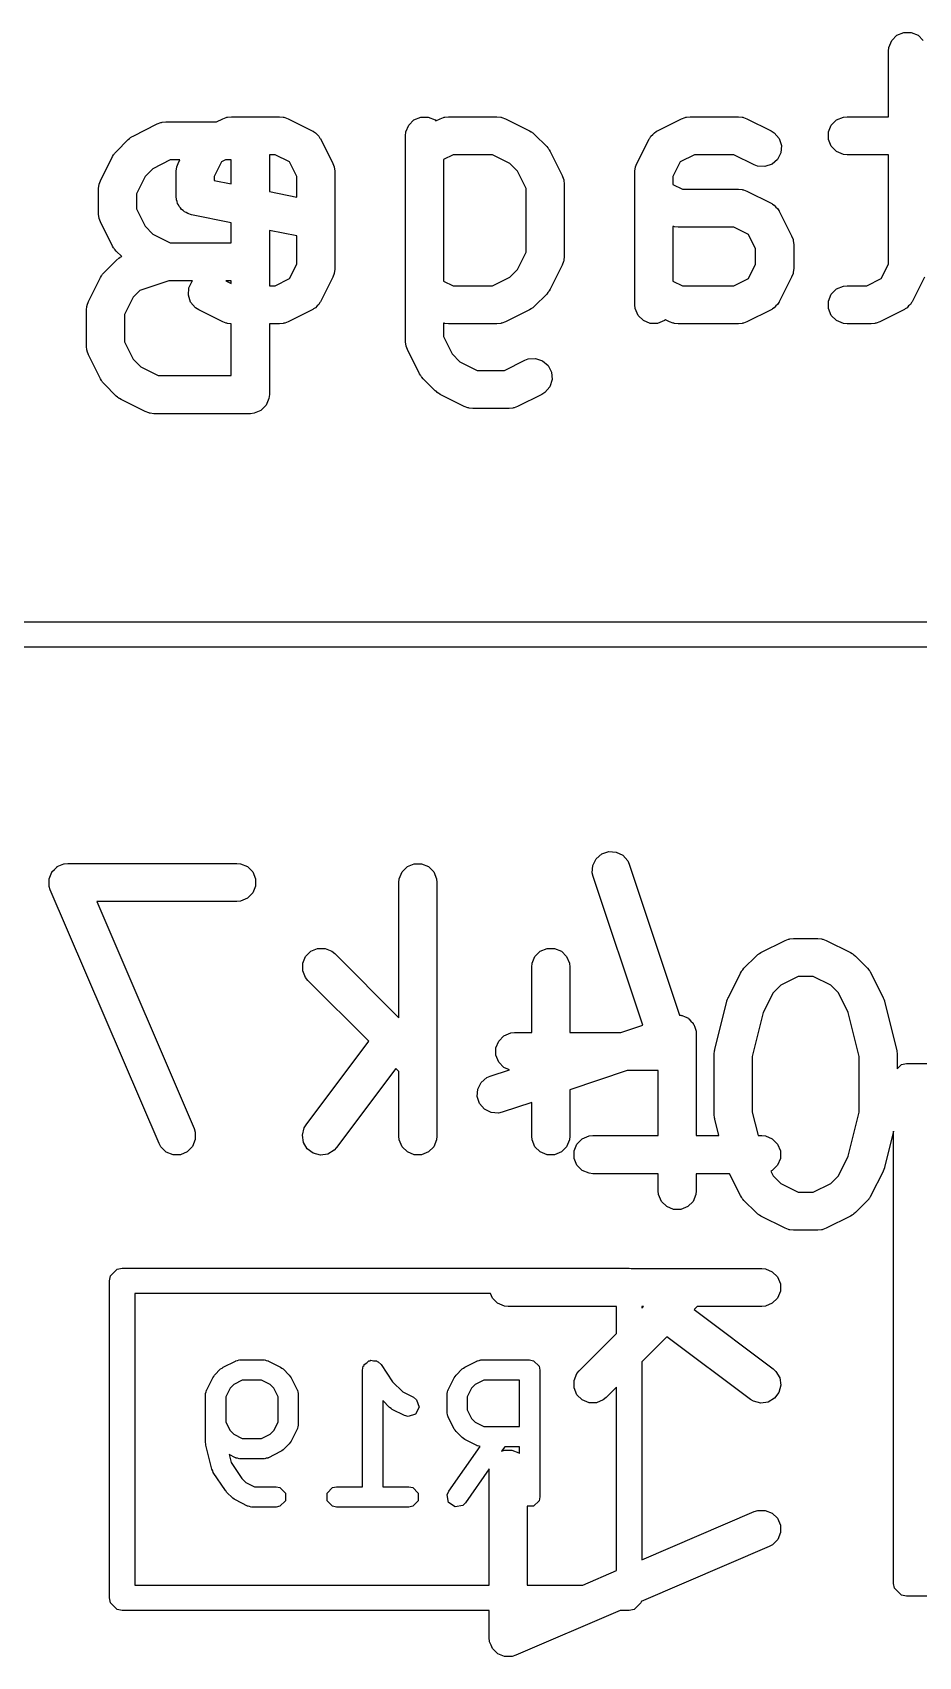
# Model space of a CAD drawing. Extents: x 3.93 to 7.47, y -4.9 to -2.95.
# Drawn here: x 4.7814 to 4.919, y -3.4262 to -3.1742 of the extents above; entities that cross this region are included whole.
import ezdxf

# ---------------------------------------------------------------- set-up
doc = ezdxf.new("R2010")
doc.units = 0
doc.header["$MEASUREMENT"] = 0
doc.layers.add('BLACK', color=7, linetype='CONTINUOUS')

msp = doc.modelspace()

# ---------------------------------------------------------------- linework, layer by layer
at = {"layer": 'BLACK', "linetype": 'CONTINUOUS'}
for p, q in [((4.91435, -3.1765), (4.91479, -3.17544)), ((4.91479, -3.17544), (4.91561, -3.17462)), ((4.91561, -3.17462), (4.91667, -3.17418)), ((4.91667, -3.17418), (4.91782, -3.17418)), ((4.91782, -3.17418), (4.91889, -3.17462)), ((4.91889, -3.17462), (4.9197, -3.17544)), ((4.91429, -3.17708), (4.91435, -3.1765)), ((4.91429, -3.18725), (4.91429, -3.17708)), ((4.79701, -3.19025), (4.80076, -3.18837)), ((4.80076, -3.18837), (4.8013, -3.18817)), ((4.8013, -3.18817), (4.80141, -3.18816)), ((4.80141, -3.18816), (4.80151, -3.18812)), ((4.80151, -3.18812), (4.80208, -3.18806)), ((4.80208, -3.18806), (4.80993, -3.18806)), ((4.80993, -3.18806), (4.81094, -3.18756)), ((4.81094, -3.18756), (4.81148, -3.18735)), ((4.81148, -3.18735), (4.81158, -3.18734)), ((4.81158, -3.18734), (4.81168, -3.1873)), ((4.81168, -3.1873), (4.81226, -3.18725)), ((4.81226, -3.18725), (4.81976, -3.18725)), ((4.81976, -3.18725), (4.82033, -3.1873)), ((4.82033, -3.1873), (4.82043, -3.18734)), ((4.82043, -3.18734), (4.82054, -3.18735)), ((4.82054, -3.18735), (4.82108, -3.18756)), ((4.82108, -3.18756), (4.82483, -3.18943)), ((4.8398, -3.18856), (4.84061, -3.18774)), ((4.84061, -3.18774), (4.84168, -3.1873)), ((4.84168, -3.1873), (4.84283, -3.1873)), ((4.84283, -3.1873), (4.8439, -3.18774)), ((4.8439, -3.18774), (4.84403, -3.18788)), ((4.84403, -3.18788), (4.84468, -3.18756)), ((4.84468, -3.18756), (4.84522, -3.18735)), ((4.84522, -3.18735), (4.84533, -3.18734)), ((4.84533, -3.18734), (4.84543, -3.1873)), ((4.84543, -3.1873), (4.846, -3.18725)), ((4.846, -3.18725), (4.8535, -3.18725)), ((4.8535, -3.18725), (4.85408, -3.1873)), ((4.85408, -3.1873), (4.85418, -3.18734)), ((4.85418, -3.18734), (4.85428, -3.18735)), ((4.85428, -3.18735), (4.85482, -3.18756)), ((4.85482, -3.18756), (4.85857, -3.18943)), ((4.87843, -3.18943), (4.88218, -3.18756)), ((4.88218, -3.18756), (4.88272, -3.18735)), ((4.88272, -3.18735), (4.88283, -3.18734)), ((4.88283, -3.18734), (4.88292, -3.1873)), ((4.88292, -3.1873), (4.8835, -3.18725)), ((4.8835, -3.18725), (4.891, -3.18725)), ((4.891, -3.18725), (4.89158, -3.1873)), ((4.89158, -3.1873), (4.89167, -3.18734)), ((4.89167, -3.18734), (4.89178, -3.18735)), ((4.89178, -3.18735), (4.89232, -3.18756)), ((4.89232, -3.18756), (4.89607, -3.18943)), ((4.90542, -3.18856), (4.90623, -3.18774)), ((4.90623, -3.18774), (4.9073, -3.1873)), ((4.9073, -3.1873), (4.90787, -3.18725)), ((4.90787, -3.18725), (4.91429, -3.18725)), ((4.79437, -3.19268), (4.79625, -3.1908)), ((4.79625, -3.1908), (4.79647, -3.19061)), ((4.79647, -3.19061), (4.79652, -3.19056)), ((4.79652, -3.19056), (4.79661, -3.1905)), ((4.79661, -3.1905), (4.79669, -3.19043)), ((4.79669, -3.19043), (4.79677, -3.1904)), ((4.79677, -3.1904), (4.79701, -3.19025)), ((4.82483, -3.18943), (4.82492, -3.18949)), ((4.82492, -3.18949), (4.82497, -3.18951)), ((4.82497, -3.18951), (4.82503, -3.18956)), ((4.82503, -3.18956), (4.82532, -3.18974)), ((4.82532, -3.18974), (4.82556, -3.19002)), ((4.82556, -3.19002), (4.82584, -3.19026)), ((4.82584, -3.19026), (4.82602, -3.19056)), ((4.82602, -3.19056), (4.82607, -3.19061)), ((4.82607, -3.19061), (4.82609, -3.19066)), ((4.82609, -3.19066), (4.82615, -3.19075)), ((4.82615, -3.19075), (4.82802, -3.1945)), ((4.8393, -3.1902), (4.83936, -3.18962)), ((4.8393, -3.22207), (4.8393, -3.1902)), ((4.83936, -3.18962), (4.8398, -3.18856)), ((4.85857, -3.18943), (4.85882, -3.18959)), ((4.85882, -3.18959), (4.85889, -3.18962)), ((4.85889, -3.18962), (4.85897, -3.18969)), ((4.85897, -3.18969), (4.85906, -3.18974)), ((4.85906, -3.18974), (4.85911, -3.1898)), ((4.85911, -3.1898), (4.85934, -3.18999)), ((4.85934, -3.18999), (4.86122, -3.19186)), ((4.87523, -3.1945), (4.87711, -3.19075)), ((4.87711, -3.19075), (4.87717, -3.19066)), ((4.87717, -3.19066), (4.87719, -3.19061)), ((4.87719, -3.19061), (4.87723, -3.19056)), ((4.87723, -3.19056), (4.87742, -3.19026)), ((4.87742, -3.19026), (4.8777, -3.19002)), ((4.8777, -3.19002), (4.87794, -3.18974)), ((4.87794, -3.18974), (4.87823, -3.18956)), ((4.87823, -3.18956), (4.87829, -3.18951)), ((4.87829, -3.18951), (4.87833, -3.18949)), ((4.87833, -3.18949), (4.87843, -3.18943)), ((4.89607, -3.18943), (4.89656, -3.18974)), ((4.89656, -3.18974), (4.89731, -3.19061)), ((4.89731, -3.19061), (4.89768, -3.19171)), ((4.90498, -3.18962), (4.90542, -3.18856)), ((4.90498, -3.19078), (4.90498, -3.18962)), ((4.90542, -3.19184), (4.90498, -3.19078)), ((4.79382, -3.19344), (4.79397, -3.19319)), ((4.79397, -3.19319), (4.794, -3.19312)), ((4.794, -3.19312), (4.79407, -3.19304)), ((4.79407, -3.19304), (4.79413, -3.19295)), ((4.79413, -3.19295), (4.79419, -3.1929)), ((4.79419, -3.1929), (4.79437, -3.19268)), ((4.81906, -3.19315), (4.81816, -3.19315)), ((4.81816, -3.19315), (4.81816, -3.19887)), ((4.82131, -3.19428), (4.81906, -3.19315)), ((4.8467, -3.19315), (4.84521, -3.1939)), ((4.85281, -3.19315), (4.8467, -3.19315)), ((4.8555, -3.1945), (4.85281, -3.19315)), ((4.86122, -3.19186), (4.8614, -3.19209)), ((4.8614, -3.19209), (4.86146, -3.19214)), ((4.86146, -3.19214), (4.86152, -3.19223)), ((4.86152, -3.19223), (4.86158, -3.19231)), ((4.86158, -3.19231), (4.86161, -3.19238)), ((4.86161, -3.19238), (4.86177, -3.19263)), ((4.86177, -3.19263), (4.86364, -3.19638)), ((4.8842, -3.19315), (4.88195, -3.19428)), ((4.8903, -3.19315), (4.8842, -3.19315)), ((4.89343, -3.19472), (4.8903, -3.19315)), ((4.8976, -3.19285), (4.89708, -3.19389)), ((4.89768, -3.19171), (4.8976, -3.19285)), ((4.90623, -3.19266), (4.90542, -3.19184)), ((4.9073, -3.1931), (4.90623, -3.19266)), ((4.90787, -3.19315), (4.9073, -3.1931)), ((4.91429, -3.19315), (4.90787, -3.19315)), ((4.91429, -3.21013), (4.91429, -3.19315)), ((4.79194, -3.19719), (4.79382, -3.19344)), ((4.80008, -3.19532), (4.79889, -3.19651)), ((4.80278, -3.19397), (4.80008, -3.19532)), ((4.80426, -3.19397), (4.80278, -3.19397)), ((4.80368, -3.19582), (4.80374, -3.19525)), ((4.80368, -3.19957), (4.80368, -3.19582)), ((4.80374, -3.19525), (4.80378, -3.19515)), ((4.80378, -3.19515), (4.80379, -3.19504)), ((4.80379, -3.19504), (4.80399, -3.1945)), ((4.80399, -3.1945), (4.80426, -3.19397)), ((4.81071, -3.19428), (4.80959, -3.19652)), ((4.81133, -3.19397), (4.81071, -3.19428)), ((4.81225, -3.19397), (4.81133, -3.19397)), ((4.81225, -3.19769), (4.81225, -3.19397)), ((4.82243, -3.19652), (4.82131, -3.19428)), ((4.82802, -3.1945), (4.82823, -3.19504)), ((4.82823, -3.19504), (4.82824, -3.19515)), ((4.82824, -3.19515), (4.82828, -3.19525)), ((4.82828, -3.19525), (4.82834, -3.19582)), ((4.82834, -3.19582), (4.82834, -3.21082)), ((4.84521, -3.1939), (4.84521, -3.21275)), ((4.8567, -3.1957), (4.8555, -3.1945)), ((4.85805, -3.1984), (4.8567, -3.1957)), ((4.87492, -3.19582), (4.87498, -3.19525)), ((4.87492, -3.21645), (4.87492, -3.19582)), ((4.87498, -3.19525), (4.87502, -3.19515)), ((4.87502, -3.19515), (4.87503, -3.19504)), ((4.87503, -3.19504), (4.87523, -3.1945)), ((4.88195, -3.19428), (4.88083, -3.19652)), ((4.89397, -3.19492), (4.89343, -3.19472)), ((4.89512, -3.195), (4.89397, -3.19492)), ((4.89621, -3.19464), (4.89512, -3.195)), ((4.89708, -3.19389), (4.89621, -3.19464)), ((4.79163, -3.19851), (4.79169, -3.19794)), ((4.79169, -3.19794), (4.79173, -3.19784)), ((4.79173, -3.19784), (4.79174, -3.19773)), ((4.79174, -3.19773), (4.79194, -3.19719)), ((4.79889, -3.19651), (4.79754, -3.19921)), ((4.80959, -3.19652), (4.80959, -3.19715)), ((4.80959, -3.19715), (4.81225, -3.19769)), ((4.82243, -3.19972), (4.82243, -3.19652)), ((4.85805, -3.20825), (4.85805, -3.1984)), ((4.86364, -3.19638), (4.86385, -3.19692)), ((4.86385, -3.19692), (4.86386, -3.19702)), ((4.86386, -3.19702), (4.8639, -3.19712)), ((4.8639, -3.19712), (4.86396, -3.1977)), ((4.86396, -3.1977), (4.86396, -3.20895)), ((4.88083, -3.19652), (4.88083, -3.19775)), ((4.88083, -3.19775), (4.88232, -3.1985)), ((4.79163, -3.20226), (4.79163, -3.19851)), ((4.79754, -3.19921), (4.79754, -3.20157)), ((4.80374, -3.20015), (4.80368, -3.19957)), ((4.80385, -3.20042), (4.80374, -3.20015)), ((4.80391, -3.2007), (4.80385, -3.20042)), ((4.80407, -3.20094), (4.80391, -3.2007)), ((4.80418, -3.20121), (4.80407, -3.20094)), ((4.81816, -3.19887), (4.82243, -3.19972)), ((4.88232, -3.1985), (4.891, -3.1985)), ((4.891, -3.1985), (4.89158, -3.19855)), ((4.89158, -3.19855), (4.89167, -3.19859)), ((4.89167, -3.19859), (4.89178, -3.1986)), ((4.89178, -3.1986), (4.89232, -3.19881)), ((4.89232, -3.19881), (4.89607, -3.20068)), ((4.89607, -3.20068), (4.89617, -3.20074)), ((4.89617, -3.20074), (4.89621, -3.20076)), ((4.89621, -3.20076), (4.89627, -3.20081)), ((4.89627, -3.20081), (4.89656, -3.20099)), ((4.79169, -3.20284), (4.79163, -3.20226)), ((4.79173, -3.20294), (4.79169, -3.20284)), ((4.79174, -3.20304), (4.79173, -3.20294)), ((4.79194, -3.20358), (4.79174, -3.20304)), ((4.79754, -3.20157), (4.79889, -3.20426)), ((4.80438, -3.20142), (4.80418, -3.20121)), ((4.80454, -3.20166), (4.80438, -3.20142)), ((4.80479, -3.20182), (4.80454, -3.20166)), ((4.80499, -3.20203), (4.80479, -3.20182)), ((4.80526, -3.20214), (4.80499, -3.20203)), ((4.8055, -3.2023), (4.80526, -3.20214)), ((4.80606, -3.20247), (4.8055, -3.2023)), ((4.81225, -3.20371), (4.80606, -3.20247)), ((4.89656, -3.20099), (4.8968, -3.20127)), ((4.8968, -3.20127), (4.89708, -3.20151)), ((4.89708, -3.20151), (4.89726, -3.2018)), ((4.89726, -3.2018), (4.89731, -3.20186)), ((4.89731, -3.20186), (4.89733, -3.20191)), ((4.89733, -3.20191), (4.89739, -3.202)), ((4.89739, -3.202), (4.89926, -3.20575)), ((4.79382, -3.20733), (4.79194, -3.20358)), ((4.79889, -3.20426), (4.80008, -3.20546)), ((4.80008, -3.20546), (4.80278, -3.20681)), ((4.81225, -3.20681), (4.81225, -3.20371)), ((4.82243, -3.20574), (4.81816, -3.20489)), ((4.81816, -3.20489), (4.81816, -3.21349)), ((4.82243, -3.21013), (4.82243, -3.20574)), ((4.88085, -3.2043), (4.88083, -3.20429)), ((4.88083, -3.20429), (4.88083, -3.21275)), ((4.88095, -3.2043), (4.88085, -3.2043)), ((4.88105, -3.20434), (4.88095, -3.2043)), ((4.88163, -3.2044), (4.88105, -3.20434)), ((4.8903, -3.2044), (4.88163, -3.2044)), ((4.89255, -3.20552), (4.8903, -3.2044)), ((4.89367, -3.20777), (4.89255, -3.20552)), ((4.89926, -3.20575), (4.89947, -3.20629)), ((4.79397, -3.20758), (4.79382, -3.20733)), ((4.794, -3.20765), (4.79397, -3.20758)), ((4.79407, -3.20773), (4.794, -3.20765)), ((4.79413, -3.20782), (4.79407, -3.20773)), ((4.79419, -3.20787), (4.79413, -3.20782)), ((4.79437, -3.2081), (4.79419, -3.20787)), ((4.79524, -3.20896), (4.79437, -3.2081)), ((4.80278, -3.20681), (4.81225, -3.20681)), ((4.8567, -3.21095), (4.85805, -3.20825)), ((4.89367, -3.21013), (4.89367, -3.20777)), ((4.89947, -3.20629), (4.89948, -3.2064)), ((4.89948, -3.2064), (4.89952, -3.2065)), ((4.89952, -3.2065), (4.89958, -3.20707)), ((4.89958, -3.20707), (4.89958, -3.21082)), ((4.7925, -3.21142), (4.79437, -3.20955)), ((4.79437, -3.20955), (4.79482, -3.20918)), ((4.79482, -3.20918), (4.79492, -3.20914)), ((4.79492, -3.20914), (4.795, -3.20907)), ((4.795, -3.20907), (4.79524, -3.20896)), ((4.82131, -3.21237), (4.82243, -3.21013)), ((4.82834, -3.21082), (4.82828, -3.2114)), ((4.8555, -3.21215), (4.8567, -3.21095)), ((4.86364, -3.21027), (4.86177, -3.21402)), ((4.86385, -3.20973), (4.86364, -3.21027)), ((4.86386, -3.20962), (4.86385, -3.20973)), ((4.8639, -3.20952), (4.86386, -3.20962)), ((4.86396, -3.20895), (4.8639, -3.20952)), ((4.89255, -3.21237), (4.89367, -3.21013)), ((4.89958, -3.21082), (4.89952, -3.2114)), ((4.91317, -3.21237), (4.91429, -3.21013)), ((4.79007, -3.21594), (4.79194, -3.21219)), ((4.79194, -3.21219), (4.7921, -3.21194)), ((4.7921, -3.21194), (4.79213, -3.21187)), ((4.79213, -3.21187), (4.7922, -3.21179)), ((4.7922, -3.21179), (4.79225, -3.2117)), ((4.79225, -3.2117), (4.79231, -3.21165)), ((4.79231, -3.21165), (4.7925, -3.21142)), ((4.80256, -3.21271), (4.79805, -3.21422)), ((4.80623, -3.21271), (4.80256, -3.21271)), ((4.80566, -3.21379), (4.80618, -3.21276)), ((4.80618, -3.21276), (4.80623, -3.21271)), ((4.81225, -3.21271), (4.8114, -3.21271)), ((4.8114, -3.21271), (4.81225, -3.21314)), ((4.81225, -3.21314), (4.81225, -3.21271)), ((4.81816, -3.21349), (4.81906, -3.21349)), ((4.81906, -3.21349), (4.82131, -3.21237)), ((4.82802, -3.21214), (4.82615, -3.21589)), ((4.82823, -3.2116), (4.82802, -3.21214)), ((4.82824, -3.2115), (4.82823, -3.2116)), ((4.82828, -3.2114), (4.82824, -3.2115)), ((4.84521, -3.21275), (4.8467, -3.21349)), ((4.8467, -3.21349), (4.85281, -3.21349)), ((4.85281, -3.21349), (4.8555, -3.21215)), ((4.88083, -3.21275), (4.88232, -3.21349)), ((4.88232, -3.21349), (4.8903, -3.21349)), ((4.8903, -3.21349), (4.89255, -3.21237)), ((4.89926, -3.21214), (4.89739, -3.21589)), ((4.89947, -3.2116), (4.89926, -3.21214)), ((4.89948, -3.2115), (4.89947, -3.2116)), ((4.89952, -3.2114), (4.89948, -3.2115)), ((4.90623, -3.21399), (4.9073, -3.21355)), ((4.9073, -3.21355), (4.90787, -3.21349)), ((4.90787, -3.21349), (4.91092, -3.21349)), ((4.91092, -3.21349), (4.91317, -3.21237)), ((4.91989, -3.21214), (4.91801, -3.21589)), ((4.78986, -3.21648), (4.79007, -3.21594)), ((4.79701, -3.21526), (4.79566, -3.21796)), ((4.79805, -3.21422), (4.79701, -3.21526)), ((4.80558, -3.21494), (4.80566, -3.21379)), ((4.80594, -3.21603), (4.80558, -3.21494)), ((4.8067, -3.2169), (4.80594, -3.21603)), ((4.82602, -3.21609), (4.82584, -3.21638)), ((4.82607, -3.21603), (4.82602, -3.21609)), ((4.82609, -3.21599), (4.82607, -3.21603)), ((4.82615, -3.21589), (4.82609, -3.21599)), ((4.86122, -3.21479), (4.85934, -3.21666)), ((4.8614, -3.21456), (4.86122, -3.21479)), ((4.86146, -3.21451), (4.8614, -3.21456)), ((4.86152, -3.21442), (4.86146, -3.21451)), ((4.86158, -3.21434), (4.86152, -3.21442)), ((4.86161, -3.21427), (4.86158, -3.21434)), ((4.86177, -3.21402), (4.86161, -3.21427)), ((4.89726, -3.21609), (4.89708, -3.21638)), ((4.89731, -3.21603), (4.89726, -3.21609)), ((4.89733, -3.21599), (4.89731, -3.21603)), ((4.89739, -3.21589), (4.89733, -3.21599)), ((4.90498, -3.21587), (4.90542, -3.21481)), ((4.90498, -3.21702), (4.90498, -3.21587)), ((4.90542, -3.21481), (4.90623, -3.21399)), ((4.91789, -3.21609), (4.9177, -3.21638)), ((4.91794, -3.21603), (4.91789, -3.21609)), ((4.91795, -3.21599), (4.91794, -3.21603)), ((4.91801, -3.21589), (4.91795, -3.21599)), ((4.78976, -3.21726), (4.78981, -3.21668)), ((4.78976, -3.22288), (4.78976, -3.21726)), ((4.78981, -3.21668), (4.78985, -3.21659)), ((4.78985, -3.21659), (4.78986, -3.21648)), ((4.79566, -3.21796), (4.79566, -3.22219)), ((4.80719, -3.21721), (4.8067, -3.2169)), ((4.81094, -3.21909), (4.80719, -3.21721)), ((4.82483, -3.21721), (4.82108, -3.21909)), ((4.82492, -3.21715), (4.82483, -3.21721)), ((4.82497, -3.21714), (4.82492, -3.21715)), ((4.82503, -3.21709), (4.82497, -3.21714)), ((4.82532, -3.2169), (4.82503, -3.21709)), ((4.82556, -3.21662), (4.82532, -3.2169)), ((4.82584, -3.21638), (4.82556, -3.21662)), ((4.85857, -3.21721), (4.85482, -3.21909)), ((4.85882, -3.21706), (4.85857, -3.21721)), ((4.85889, -3.21703), (4.85882, -3.21706)), ((4.85897, -3.21696), (4.85889, -3.21703)), ((4.85906, -3.2169), (4.85897, -3.21696)), ((4.85911, -3.21685), (4.85906, -3.2169)), ((4.85934, -3.21666), (4.85911, -3.21685)), ((4.87498, -3.21702), (4.87492, -3.21645)), ((4.87542, -3.21809), (4.87498, -3.21702)), ((4.87624, -3.2189), (4.87542, -3.21809)), ((4.89607, -3.21721), (4.89232, -3.21909)), ((4.89617, -3.21715), (4.89607, -3.21721)), ((4.89621, -3.21714), (4.89617, -3.21715)), ((4.89627, -3.21709), (4.89621, -3.21714)), ((4.89656, -3.2169), (4.89627, -3.21709)), ((4.8968, -3.21662), (4.89656, -3.2169)), ((4.89708, -3.21638), (4.8968, -3.21662)), ((4.90542, -3.21809), (4.90498, -3.21702)), ((4.90623, -3.2189), (4.90542, -3.21809)), ((4.91669, -3.21721), (4.91294, -3.21909)), ((4.91679, -3.21715), (4.91669, -3.21721)), ((4.91683, -3.21714), (4.91679, -3.21715)), ((4.91689, -3.21709), (4.91683, -3.21714)), ((4.91718, -3.2169), (4.91689, -3.21709)), ((4.91742, -3.21662), (4.91718, -3.2169)), ((4.9177, -3.21638), (4.91742, -3.21662)), ((4.81148, -3.21929), (4.81094, -3.21909)), ((4.81158, -3.2193), (4.81148, -3.21929)), ((4.81168, -3.21934), (4.81158, -3.2193)), ((4.81225, -3.2194), (4.81168, -3.21934)), ((4.81225, -3.22743), (4.81225, -3.2194)), ((4.81976, -3.2194), (4.81816, -3.2194)), ((4.81816, -3.2194), (4.81816, -3.23038)), ((4.82033, -3.21934), (4.81976, -3.2194)), ((4.82043, -3.2193), (4.82033, -3.21934)), ((4.82054, -3.21929), (4.82043, -3.2193)), ((4.82108, -3.21909), (4.82054, -3.21929)), ((4.84522, -3.21929), (4.84521, -3.21929)), ((4.84521, -3.21929), (4.84521, -3.22137)), ((4.84533, -3.2193), (4.84522, -3.21929)), ((4.84543, -3.21934), (4.84533, -3.2193)), ((4.846, -3.2194), (4.84543, -3.21934)), ((4.8535, -3.2194), (4.846, -3.2194)), ((4.85408, -3.21934), (4.8535, -3.2194)), ((4.85418, -3.2193), (4.85408, -3.21934)), ((4.85428, -3.21929), (4.85418, -3.2193)), ((4.85482, -3.21909), (4.85428, -3.21929)), ((4.8773, -3.21934), (4.87624, -3.2189)), ((4.87845, -3.21934), (4.8773, -3.21934)), ((4.87952, -3.2189), (4.87845, -3.21934)), ((4.87966, -3.21876), (4.87952, -3.2189)), ((4.8803, -3.21909), (4.87966, -3.21876)), ((4.88085, -3.21929), (4.8803, -3.21909)), ((4.88095, -3.2193), (4.88085, -3.21929)), ((4.88105, -3.21934), (4.88095, -3.2193)), ((4.88163, -3.2194), (4.88105, -3.21934)), ((4.891, -3.2194), (4.88163, -3.2194)), ((4.89158, -3.21934), (4.891, -3.2194)), ((4.89167, -3.2193), (4.89158, -3.21934)), ((4.89178, -3.21929), (4.89167, -3.2193)), ((4.89232, -3.21909), (4.89178, -3.21929)), ((4.9073, -3.21934), (4.90623, -3.2189)), ((4.90787, -3.2194), (4.9073, -3.21934)), ((4.91162, -3.2194), (4.90787, -3.2194)), ((4.9122, -3.21934), (4.91162, -3.2194)), ((4.9123, -3.2193), (4.9122, -3.21934)), ((4.9124, -3.21929), (4.9123, -3.2193)), ((4.91294, -3.21909), (4.9124, -3.21929)), ((4.78981, -3.22346), (4.78976, -3.22288)), ((4.78985, -3.22356), (4.78981, -3.22346)), ((4.78986, -3.22366), (4.78985, -3.22356)), ((4.79566, -3.22219), (4.79701, -3.22489)), ((4.83936, -3.22265), (4.8393, -3.22207)), ((4.8394, -3.22275), (4.83936, -3.22265)), ((4.83941, -3.22285), (4.8394, -3.22275)), ((4.83961, -3.22339), (4.83941, -3.22285)), ((4.84149, -3.22714), (4.83961, -3.22339)), ((4.84521, -3.22137), (4.84656, -3.22407)), ((4.79007, -3.22421), (4.78986, -3.22366)), ((4.79194, -3.22795), (4.79007, -3.22421)), ((4.79701, -3.22489), (4.79821, -3.22608)), ((4.79821, -3.22608), (4.80091, -3.22743)), ((4.84656, -3.22407), (4.84775, -3.22527)), ((4.84775, -3.22527), (4.85045, -3.22662)), ((4.85468, -3.22662), (4.85781, -3.22505)), ((4.85781, -3.22505), (4.85835, -3.22485)), ((4.85835, -3.22485), (4.8595, -3.22477)), ((4.8595, -3.22477), (4.86059, -3.22513)), ((4.86059, -3.22513), (4.86146, -3.22588)), ((4.86146, -3.22588), (4.86198, -3.22692)), ((4.7921, -3.2282), (4.79194, -3.22795)), ((4.79213, -3.22827), (4.7921, -3.2282)), ((4.7922, -3.22836), (4.79213, -3.22827)), ((4.79225, -3.22844), (4.7922, -3.22836)), ((4.79231, -3.2285), (4.79225, -3.22844)), ((4.7925, -3.22872), (4.79231, -3.2285)), ((4.80091, -3.22743), (4.81225, -3.22743)), ((4.84165, -3.22739), (4.84149, -3.22714)), ((4.84167, -3.22746), (4.84165, -3.22739)), ((4.84174, -3.22754), (4.84167, -3.22746)), ((4.8418, -3.22763), (4.84174, -3.22754)), ((4.84186, -3.22768), (4.8418, -3.22763)), ((4.84204, -3.22791), (4.84186, -3.22768)), ((4.84392, -3.22978), (4.84204, -3.22791)), ((4.85045, -3.22662), (4.85468, -3.22662)), ((4.86206, -3.22806), (4.86169, -3.22916)), ((4.86198, -3.22692), (4.86206, -3.22806)), ((4.79437, -3.2306), (4.7925, -3.22872)), ((4.7946, -3.23078), (4.79437, -3.2306)), ((4.79465, -3.23084), (4.7946, -3.23078)), ((4.79474, -3.2309), (4.79465, -3.23084)), ((4.79482, -3.23096), (4.79474, -3.2309)), ((4.79489, -3.23099), (4.79482, -3.23096)), ((4.79514, -3.23115), (4.79489, -3.23099)), ((4.79889, -3.23302), (4.79514, -3.23115)), ((4.8181, -3.23096), (4.81766, -3.23202)), ((4.81816, -3.23038), (4.8181, -3.23096)), ((4.84414, -3.22997), (4.84392, -3.22978)), ((4.84419, -3.23003), (4.84414, -3.22997)), ((4.84428, -3.23008), (4.84419, -3.23003)), ((4.84436, -3.23015), (4.84428, -3.23008)), ((4.84444, -3.23018), (4.84436, -3.23015)), ((4.84468, -3.23034), (4.84444, -3.23018)), ((4.84843, -3.23221), (4.84468, -3.23034)), ((4.86045, -3.23034), (4.8567, -3.23221)), ((4.86094, -3.23003), (4.86045, -3.23034)), ((4.86169, -3.22916), (4.86094, -3.23003)), ((4.79943, -3.23323), (4.79889, -3.23302)), ((4.79953, -3.23324), (4.79943, -3.23323)), ((4.79963, -3.23328), (4.79953, -3.23324)), ((4.80021, -3.23334), (4.79963, -3.23328)), ((4.81521, -3.23334), (4.80021, -3.23334)), ((4.81578, -3.23328), (4.81521, -3.23334)), ((4.81685, -3.23284), (4.81578, -3.23328)), ((4.81766, -3.23202), (4.81685, -3.23284)), ((4.84897, -3.23242), (4.84843, -3.23221)), ((4.84908, -3.23243), (4.84897, -3.23242)), ((4.84918, -3.23247), (4.84908, -3.23243)), ((4.84975, -3.23252), (4.84918, -3.23247)), ((4.85538, -3.23252), (4.84975, -3.23252)), ((4.85595, -3.23247), (4.85538, -3.23252)), ((4.85605, -3.23243), (4.85595, -3.23247)), ((4.85616, -3.23242), (4.85605, -3.23243)), ((4.8567, -3.23221), (4.85616, -3.23242)), ((4.59464, -3.26563), (5.23797, -3.26563)), ((5.236, -3.26956), (4.59726, -3.26956)), ((4.8689, -3.30241), (4.86977, -3.30165)), ((4.86977, -3.30165), (4.87086, -3.30129)), ((4.87086, -3.30129), (4.87201, -3.30137)), ((4.87201, -3.30137), (4.87304, -3.30188)), ((4.78441, -3.30445), (4.78481, -3.30406)), ((4.78481, -3.30406), (4.7852, -3.30366)), ((4.7852, -3.30366), (4.78521, -3.30365)), ((4.78521, -3.30365), (4.78523, -3.30364)), ((4.78523, -3.30364), (4.78574, -3.30342)), ((4.78574, -3.30342), (4.78626, -3.3032)), ((4.78626, -3.3032), (4.78628, -3.3032)), ((4.78628, -3.3032), (4.78629, -3.3032)), ((4.78629, -3.3032), (4.78687, -3.30314)), ((4.78687, -3.30314), (4.81311, -3.30314)), ((4.81311, -3.30314), (4.81369, -3.3032)), ((4.81369, -3.3032), (4.81476, -3.30364)), ((4.81476, -3.30364), (4.81557, -3.30445)), ((4.83878, -3.30445), (4.8396, -3.30364)), ((4.8396, -3.30364), (4.84066, -3.3032)), ((4.84066, -3.3032), (4.84181, -3.3032)), ((4.84181, -3.3032), (4.84288, -3.30364)), ((4.84288, -3.30364), (4.84369, -3.30445)), ((4.8683, -3.30459), (4.86838, -3.30344)), ((4.86838, -3.30344), (4.8689, -3.30241)), ((4.87304, -3.30188), (4.8738, -3.30276)), ((4.8738, -3.30276), (4.87403, -3.30328)), ((4.87403, -3.30328), (4.88184, -3.32669)), ((4.78397, -3.30552), (4.78419, -3.305)), ((4.78397, -3.30553), (4.78397, -3.30552)), ((4.78397, -3.30555), (4.78397, -3.30553)), ((4.78397, -3.30611), (4.78397, -3.30555)), ((4.78397, -3.30667), (4.78397, -3.30611)), ((4.78398, -3.30669), (4.78397, -3.30667)), ((4.78398, -3.3067), (4.78398, -3.30669)), ((4.78415, -3.30726), (4.78398, -3.3067)), ((4.78419, -3.305), (4.78439, -3.30448)), ((4.78439, -3.30448), (4.78441, -3.30447)), ((4.78441, -3.30447), (4.78441, -3.30445)), ((4.81557, -3.30445), (4.81601, -3.30552)), ((4.81601, -3.30667), (4.81557, -3.30773)), ((4.81601, -3.30552), (4.81601, -3.30667)), ((4.83828, -3.30609), (4.83834, -3.30552)), ((4.83828, -3.32709), (4.83828, -3.30609)), ((4.83834, -3.30552), (4.83878, -3.30445)), ((4.84369, -3.30445), (4.84413, -3.30552)), ((4.84413, -3.30552), (4.84419, -3.30609)), ((4.84419, -3.30609), (4.84419, -3.34546)), ((4.86843, -3.30515), (4.8683, -3.30459)), ((4.87613, -3.32826), (4.86843, -3.30515)), ((4.80103, -3.34663), (4.78415, -3.30726)), ((4.81311, -3.30905), (4.79135, -3.30905)), ((4.79135, -3.30905), (4.80646, -3.3443)), ((4.81369, -3.30899), (4.81311, -3.30905)), ((4.81476, -3.30855), (4.81369, -3.30899)), ((4.81557, -3.30773), (4.81476, -3.30855)), ((4.82378, -3.31758), (4.8246, -3.31676)), ((4.8246, -3.31676), (4.82566, -3.31632)), ((4.82566, -3.31632), (4.82681, -3.31632)), ((4.82681, -3.31632), (4.82788, -3.31676)), ((4.82788, -3.31676), (4.82833, -3.31713)), ((4.8594, -3.31758), (4.86022, -3.31676)), ((4.86022, -3.31676), (4.86128, -3.31632)), ((4.86128, -3.31632), (4.86243, -3.31632)), ((4.86243, -3.31632), (4.8635, -3.31676)), ((4.8635, -3.31676), (4.86431, -3.31758)), ((4.8945, -3.31699), (4.89825, -3.31511)), ((4.89825, -3.31511), (4.89879, -3.31491)), ((4.89879, -3.31491), (4.89889, -3.3149)), ((4.89889, -3.3149), (4.89899, -3.31486)), ((4.89899, -3.31486), (4.89957, -3.3148)), ((4.89957, -3.3148), (4.90332, -3.3148)), ((4.90332, -3.3148), (4.90389, -3.31486)), ((4.90389, -3.31486), (4.90399, -3.3149)), ((4.90399, -3.3149), (4.9041, -3.31491)), ((4.9041, -3.31491), (4.90464, -3.31511)), ((4.90464, -3.31511), (4.90839, -3.31699)), ((4.82334, -3.31864), (4.82378, -3.31758)), ((4.82334, -3.31979), (4.82334, -3.31864)), ((4.82833, -3.31713), (4.83828, -3.32709)), ((4.85891, -3.31922), (4.85896, -3.31864)), ((4.85891, -3.32939), (4.85891, -3.31922)), ((4.85896, -3.31864), (4.8594, -3.31758)), ((4.86431, -3.31758), (4.86475, -3.31864)), ((4.86475, -3.31864), (4.86481, -3.31922)), ((4.86481, -3.31922), (4.86481, -3.32939)), ((4.89167, -3.31964), (4.89186, -3.31942)), ((4.89186, -3.31942), (4.89373, -3.31754)), ((4.89373, -3.31754), (4.89396, -3.31735)), ((4.89396, -3.31735), (4.89401, -3.3173)), ((4.89401, -3.3173), (4.8941, -3.31724)), ((4.8941, -3.31724), (4.89418, -3.31717)), ((4.89418, -3.31717), (4.89425, -3.31714)), ((4.89425, -3.31714), (4.8945, -3.31699)), ((4.90839, -3.31699), (4.90864, -3.31714)), ((4.90864, -3.31714), (4.90871, -3.31717)), ((4.90871, -3.31717), (4.90879, -3.31724)), ((4.90879, -3.31724), (4.90888, -3.3173)), ((4.90888, -3.3173), (4.90893, -3.31735)), ((4.90893, -3.31735), (4.90916, -3.31754)), ((4.90916, -3.31754), (4.91103, -3.31942)), ((4.91103, -3.31942), (4.91122, -3.31964)), ((4.82378, -3.32086), (4.82334, -3.31979)), ((4.82415, -3.3213), (4.82378, -3.32086)), ((4.83359, -3.33074), (4.82415, -3.3213)), ((4.88943, -3.32393), (4.8913, -3.32018)), ((4.8913, -3.32018), (4.89146, -3.31993)), ((4.89146, -3.31993), (4.89149, -3.31986)), ((4.89149, -3.31986), (4.89156, -3.31978)), ((4.89156, -3.31978), (4.89161, -3.31969)), ((4.89161, -3.31969), (4.89167, -3.31964)), ((4.90027, -3.32071), (4.89757, -3.32206)), ((4.90262, -3.32071), (4.90027, -3.32071)), ((4.90532, -3.32206), (4.90262, -3.32071)), ((4.91122, -3.31964), (4.91127, -3.31969)), ((4.91127, -3.31969), (4.91133, -3.31978)), ((4.91133, -3.31978), (4.9114, -3.31986)), ((4.9114, -3.31986), (4.91143, -3.31993)), ((4.91143, -3.31993), (4.91158, -3.32018)), ((4.91158, -3.32018), (4.91346, -3.32393)), ((4.88922, -3.32447), (4.88931, -3.32423)), ((4.88922, -3.32449), (4.88922, -3.32447)), ((4.88931, -3.32423), (4.8894, -3.32399)), ((4.8894, -3.32399), (4.88941, -3.32397)), ((4.88941, -3.32397), (4.88943, -3.32393)), ((4.89637, -3.32325), (4.89486, -3.32628)), ((4.89757, -3.32206), (4.89637, -3.32325)), ((4.90652, -3.32325), (4.90532, -3.32206)), ((4.90803, -3.32628), (4.90652, -3.32325)), ((4.91346, -3.32393), (4.91347, -3.32397)), ((4.91347, -3.32397), (4.91349, -3.32399)), ((4.91349, -3.32399), (4.91357, -3.32423)), ((4.91357, -3.32423), (4.91366, -3.32447)), ((4.91366, -3.32447), (4.91367, -3.32449)), ((4.88184, -3.32669), (4.88207, -3.32669)), ((4.88207, -3.32669), (4.88217, -3.32673)), ((4.88217, -3.32673), (4.88228, -3.32674)), ((4.88228, -3.32674), (4.8827, -3.32695)), ((4.8827, -3.32695), (4.88314, -3.32713)), ((4.88733, -3.33204), (4.8892, -3.32454)), ((4.8892, -3.32454), (4.88922, -3.32449)), ((4.89486, -3.32628), (4.89315, -3.33312)), ((4.90974, -3.33312), (4.90803, -3.32628)), ((4.91367, -3.32449), (4.91368, -3.32454)), ((4.91368, -3.32454), (4.91556, -3.33204)), ((4.85459, -3.32988), (4.85566, -3.32944)), ((4.85566, -3.32944), (4.85623, -3.32939)), ((4.85623, -3.32939), (4.85891, -3.32939)), ((4.86481, -3.32939), (4.87276, -3.32939)), ((4.87276, -3.32939), (4.87613, -3.32826)), ((4.88314, -3.32713), (4.88321, -3.3272)), ((4.88321, -3.3272), (4.88331, -3.32725)), ((4.88331, -3.32725), (4.88362, -3.32761)), ((4.88362, -3.32761), (4.88395, -3.32794)), ((4.88395, -3.32794), (4.88399, -3.32804)), ((4.88399, -3.32804), (4.88406, -3.32812)), ((4.88406, -3.32812), (4.88421, -3.32857)), ((4.88421, -3.32857), (4.88439, -3.32901)), ((4.88439, -3.32901), (4.88441, -3.32916)), ((4.88441, -3.32916), (4.88443, -3.32922)), ((4.88443, -3.32922), (4.88442, -3.32929)), ((4.88442, -3.32929), (4.88445, -3.32959)), ((4.82388, -3.34369), (4.83359, -3.33074)), ((4.85334, -3.33176), (4.85378, -3.3307)), ((4.85334, -3.33292), (4.85334, -3.33176)), ((4.85378, -3.3307), (4.85459, -3.32988)), ((4.88445, -3.32959), (4.88445, -3.34538)), ((4.88732, -3.33214), (4.88733, -3.33204)), ((4.91556, -3.33204), (4.91557, -3.33214)), ((4.85378, -3.33398), (4.85334, -3.33292)), ((4.85459, -3.33479), (4.85378, -3.33398)), ((4.88724, -3.33275), (4.88725, -3.33265)), ((4.88724, -3.34213), (4.88724, -3.33275)), ((4.88725, -3.33261), (4.88728, -3.33239)), ((4.88725, -3.33265), (4.88725, -3.33261)), ((4.88728, -3.33239), (4.8873, -3.33218)), ((4.8873, -3.33218), (4.88732, -3.33214)), ((4.89315, -3.33312), (4.89315, -3.34176)), ((4.90974, -3.34176), (4.90974, -3.33312)), ((4.91557, -3.33214), (4.91559, -3.33218)), ((4.91559, -3.33218), (4.91561, -3.33239)), ((4.91561, -3.33239), (4.91564, -3.33261)), ((4.91564, -3.33261), (4.91563, -3.33265)), ((4.91563, -3.33265), (4.91564, -3.33275)), ((4.91564, -3.33275), (4.91564, -3.335)), ((4.91564, -3.335), (4.91632, -3.33433)), ((4.91632, -3.33433), (4.91707, -3.33418)), ((4.91707, -3.33418), (4.92771, -3.33418)), ((4.83781, -3.33496), (4.8286, -3.34723)), ((4.83828, -3.33544), (4.83781, -3.33496)), ((4.83828, -3.34546), (4.83828, -3.33544)), ((4.85104, -3.33715), (4.85191, -3.33639)), ((4.85191, -3.33639), (4.85244, -3.33616)), ((4.85244, -3.33616), (4.85546, -3.33515)), ((4.85546, -3.33515), (4.85459, -3.33479)), ((4.87371, -3.33529), (4.86481, -3.33826)), ((4.87854, -3.33529), (4.87371, -3.33529)), ((4.87854, -3.34538), (4.87854, -3.33529)), ((4.85045, -3.33933), (4.85053, -3.33818)), ((4.85081, -3.34042), (4.85045, -3.33933)), ((4.85053, -3.33818), (4.85104, -3.33715)), ((4.86481, -3.33826), (4.86481, -3.34546)), ((4.85157, -3.34129), (4.85081, -3.34042)), ((4.8526, -3.34181), (4.85157, -3.34129)), ((4.85374, -3.34189), (4.8526, -3.34181)), ((4.85431, -3.34176), (4.85374, -3.34189)), ((4.85891, -3.34023), (4.85431, -3.34176)), ((4.85891, -3.34546), (4.85891, -3.34023)), ((4.89315, -3.34176), (4.89405, -3.34538)), ((4.90803, -3.34859), (4.90974, -3.34176)), ((4.80646, -3.3443), (4.80663, -3.34485)), ((4.82329, -3.3453), (4.82358, -3.34419)), ((4.82358, -3.34419), (4.82388, -3.34369)), ((4.88725, -3.34223), (4.88724, -3.34213)), ((4.88725, -3.34227), (4.88725, -3.34223)), ((4.88728, -3.34248), (4.88725, -3.34227)), ((4.8873, -3.3427), (4.88728, -3.34248)), ((4.88732, -3.34274), (4.8873, -3.3427)), ((4.88733, -3.34284), (4.88732, -3.34274)), ((4.88796, -3.34538), (4.88733, -3.34284)), ((4.80131, -3.34713), (4.80103, -3.34663)), ((4.80213, -3.34794), (4.80131, -3.34713)), ((4.80622, -3.34707), (4.80541, -3.3479)), ((4.80664, -3.346), (4.80622, -3.34707)), ((4.80663, -3.34485), (4.80664, -3.346)), ((4.82345, -3.34644), (4.82329, -3.3453)), ((4.82404, -3.34743), (4.82345, -3.34644)), ((4.83834, -3.34604), (4.83828, -3.34546)), ((4.83878, -3.3471), (4.83834, -3.34604)), ((4.8396, -3.34792), (4.83878, -3.3471)), ((4.84369, -3.3471), (4.84288, -3.34792)), ((4.84413, -3.34604), (4.84369, -3.3471)), ((4.84419, -3.34546), (4.84413, -3.34604)), ((4.85896, -3.34604), (4.85891, -3.34546)), ((4.8594, -3.3471), (4.85896, -3.34604)), ((4.86022, -3.34792), (4.8594, -3.3471)), ((4.86431, -3.3471), (4.8635, -3.34792)), ((4.86475, -3.34604), (4.86431, -3.3471)), ((4.86481, -3.34546), (4.86475, -3.34604)), ((4.86548, -3.34776), (4.86592, -3.34669)), ((4.86592, -3.34669), (4.86673, -3.34588)), ((4.86673, -3.34588), (4.8678, -3.34544)), ((4.8678, -3.34544), (4.86837, -3.34538)), ((4.86837, -3.34538), (4.87854, -3.34538)), ((4.88445, -3.34538), (4.88796, -3.34538)), ((4.89405, -3.34538), (4.89462, -3.34538)), ((4.89462, -3.34538), (4.8952, -3.34544)), ((4.8952, -3.34544), (4.89626, -3.34588)), ((4.89626, -3.34588), (4.89708, -3.34669)), ((4.89708, -3.34669), (4.89752, -3.34776)), ((4.9151, -3.34467), (4.91368, -3.35034)), ((4.9151, -3.41489), (4.9151, -3.34467)), ((4.8032, -3.34837), (4.80213, -3.34794)), ((4.80435, -3.34835), (4.8032, -3.34837)), ((4.80541, -3.3479), (4.80435, -3.34835)), ((4.82496, -3.34812), (4.82404, -3.34743)), ((4.82608, -3.34841), (4.82496, -3.34812)), ((4.82722, -3.34825), (4.82608, -3.34841)), ((4.82821, -3.34766), (4.82722, -3.34825)), ((4.8286, -3.34723), (4.82821, -3.34766)), ((4.84066, -3.34836), (4.8396, -3.34792)), ((4.84181, -3.34836), (4.84066, -3.34836)), ((4.84288, -3.34792), (4.84181, -3.34836)), ((4.86128, -3.34836), (4.86022, -3.34792)), ((4.86243, -3.34836), (4.86128, -3.34836)), ((4.8635, -3.34792), (4.86243, -3.34836)), ((4.86548, -3.34891), (4.86548, -3.34776)), ((4.86592, -3.34997), (4.86548, -3.34891)), ((4.89752, -3.34891), (4.89708, -3.34997)), ((4.89752, -3.34776), (4.89752, -3.34891)), ((4.90652, -3.35163), (4.90803, -3.34859)), ((4.86673, -3.35079), (4.86592, -3.34997)), ((4.8678, -3.35123), (4.86673, -3.35079)), ((4.86837, -3.35129), (4.8678, -3.35123)), ((4.87854, -3.35129), (4.86837, -3.35129)), ((4.87854, -3.35396), (4.87854, -3.35129)), ((4.8896, -3.35129), (4.88445, -3.35129)), ((4.88445, -3.35129), (4.88445, -3.35396)), ((4.8913, -3.35469), (4.8896, -3.35129)), ((4.89626, -3.35079), (4.89601, -3.35089)), ((4.89601, -3.35089), (4.89637, -3.35163)), ((4.89708, -3.34997), (4.89626, -3.35079)), ((4.89637, -3.35163), (4.89757, -3.35282)), ((4.90532, -3.35282), (4.90652, -3.35163)), ((4.91346, -3.35095), (4.91158, -3.35469)), ((4.91347, -3.3509), (4.91346, -3.35095)), ((4.91349, -3.35089), (4.91347, -3.3509)), ((4.91357, -3.35064), (4.91349, -3.35089)), ((4.91366, -3.3504), (4.91357, -3.35064)), ((4.91367, -3.35038), (4.91366, -3.3504)), ((4.91368, -3.35034), (4.91367, -3.35038)), ((4.8786, -3.35453), (4.87854, -3.35396)), ((4.87904, -3.3556), (4.8786, -3.35453)), ((4.88439, -3.35453), (4.88395, -3.3556)), ((4.88445, -3.35396), (4.88439, -3.35453)), ((4.89146, -3.35494), (4.8913, -3.35469)), ((4.89757, -3.35282), (4.90027, -3.35417)), ((4.90027, -3.35417), (4.90262, -3.35417)), ((4.90262, -3.35417), (4.90532, -3.35282)), ((4.91158, -3.35469), (4.91143, -3.35494)), ((4.87986, -3.35641), (4.87904, -3.3556)), ((4.88092, -3.35685), (4.87986, -3.35641)), ((4.88207, -3.35685), (4.88092, -3.35685)), ((4.88314, -3.35641), (4.88207, -3.35685)), ((4.88395, -3.3556), (4.88314, -3.35641)), ((4.89149, -3.35501), (4.89146, -3.35494)), ((4.89156, -3.3551), (4.89149, -3.35501)), ((4.89161, -3.35518), (4.89156, -3.3551)), ((4.89167, -3.35524), (4.89161, -3.35518)), ((4.89186, -3.35546), (4.89167, -3.35524)), ((4.89373, -3.35734), (4.89186, -3.35546)), ((4.91103, -3.35546), (4.90916, -3.35734)), ((4.91122, -3.35524), (4.91103, -3.35546)), ((4.91127, -3.35518), (4.91122, -3.35524)), ((4.91133, -3.3551), (4.91127, -3.35518)), ((4.9114, -3.35501), (4.91133, -3.3551)), ((4.91143, -3.35494), (4.9114, -3.35501)), ((4.89396, -3.35752), (4.89373, -3.35734)), ((4.89401, -3.35758), (4.89396, -3.35752)), ((4.8941, -3.35764), (4.89401, -3.35758)), ((4.89418, -3.3577), (4.8941, -3.35764)), ((4.89425, -3.35773), (4.89418, -3.3577)), ((4.8945, -3.35789), (4.89425, -3.35773)), ((4.89825, -3.35976), (4.8945, -3.35789)), ((4.89879, -3.35997), (4.89825, -3.35976)), ((4.90464, -3.35976), (4.9041, -3.35997)), ((4.90839, -3.35789), (4.90464, -3.35976)), ((4.90864, -3.35773), (4.90839, -3.35789)), ((4.90871, -3.3577), (4.90864, -3.35773)), ((4.90879, -3.35764), (4.90871, -3.3577)), ((4.90888, -3.35758), (4.90879, -3.35764)), ((4.90893, -3.35752), (4.90888, -3.35758)), ((4.90916, -3.35734), (4.90893, -3.35752)), ((4.89889, -3.35998), (4.89879, -3.35997)), ((4.89899, -3.36002), (4.89889, -3.35998)), ((4.89957, -3.36008), (4.89899, -3.36002)), ((4.90332, -3.36008), (4.89957, -3.36008)), ((4.90389, -3.36002), (4.90332, -3.36008)), ((4.90399, -3.35998), (4.90389, -3.36002)), ((4.9041, -3.35997), (4.90399, -3.35998)), ((4.79334, -3.36791), (4.79349, -3.36716)), ((4.79349, -3.36716), (4.79455, -3.36609)), ((4.79455, -3.36609), (4.7953, -3.36594)), ((4.7953, -3.36594), (4.87404, -3.36594)), ((4.87404, -3.36594), (4.87435, -3.366)), ((4.87435, -3.366), (4.89462, -3.366)), ((4.89462, -3.366), (4.8952, -3.36606)), ((4.8952, -3.36606), (4.89626, -3.3665)), ((4.89626, -3.3665), (4.89708, -3.36731)), ((4.89708, -3.36731), (4.89752, -3.36838)), ((4.79334, -3.41712), (4.79334, -3.36791)), ((4.89752, -3.36953), (4.89708, -3.3706)), ((4.89752, -3.36838), (4.89752, -3.36953)), ((4.79727, -3.36988), (4.79727, -3.41515)), ((4.8525, -3.36988), (4.79727, -3.36988)), ((4.8528, -3.3706), (4.8525, -3.36988)), ((4.85361, -3.37141), (4.8528, -3.3706)), ((4.85467, -3.37185), (4.85361, -3.37141)), ((4.85525, -3.37191), (4.85467, -3.37185)), ((4.87208, -3.37191), (4.85525, -3.37191)), ((4.87208, -3.37607), (4.87208, -3.37191)), ((4.87601, -3.37214), (4.87624, -3.37191)), ((4.87624, -3.37191), (4.87601, -3.37191)), ((4.87601, -3.37191), (4.87601, -3.37214)), ((4.88459, -3.37191), (4.88412, -3.37239)), ((4.89462, -3.37191), (4.88459, -3.37191)), ((4.8952, -3.37185), (4.89462, -3.37191)), ((4.89626, -3.37141), (4.8952, -3.37185)), ((4.89708, -3.3706), (4.89626, -3.37141)), ((4.88412, -3.37239), (4.89639, -3.38159)), ((4.86629, -3.38187), (4.87208, -3.37607)), ((4.8799, -3.3766), (4.87601, -3.38049)), ((4.89285, -3.38632), (4.8799, -3.3766)), ((4.80966, -3.38254), (4.8106, -3.3816)), ((4.8106, -3.3816), (4.81081, -3.38146)), ((4.81081, -3.38146), (4.811, -3.3813)), ((4.811, -3.3813), (4.81288, -3.38037)), ((4.81288, -3.38037), (4.81296, -3.38035)), ((4.81296, -3.38035), (4.81298, -3.38032)), ((4.81298, -3.38032), (4.81323, -3.38027)), ((4.81323, -3.38027), (4.81347, -3.3802)), ((4.81347, -3.3802), (4.81351, -3.38022)), ((4.81351, -3.38022), (4.81358, -3.3802)), ((4.81358, -3.3802), (4.81733, -3.3802)), ((4.81733, -3.3802), (4.81741, -3.38022)), ((4.81741, -3.38022), (4.81744, -3.3802)), ((4.81744, -3.3802), (4.81769, -3.38027)), ((4.81769, -3.38027), (4.81794, -3.38032)), ((4.81794, -3.38032), (4.81796, -3.38035)), ((4.81796, -3.38035), (4.81804, -3.38037)), ((4.81804, -3.38037), (4.81991, -3.3813)), ((4.81991, -3.3813), (4.82011, -3.38146)), ((4.82011, -3.38146), (4.82032, -3.3816)), ((4.82032, -3.3816), (4.82126, -3.38254)), ((4.83263, -3.38177), (4.83275, -3.38117)), ((4.83263, -3.39988), (4.83263, -3.38177)), ((4.83275, -3.38117), (4.83287, -3.38106)), ((4.83287, -3.38106), (4.8329, -3.3809)), ((4.8329, -3.3809), (4.83328, -3.38064)), ((4.83328, -3.38064), (4.8336, -3.38032)), ((4.8336, -3.38032), (4.83377, -3.38032)), ((4.83377, -3.38032), (4.8339, -3.38023)), ((4.8339, -3.38023), (4.83435, -3.38032)), ((4.83435, -3.38032), (4.83481, -3.38032)), ((4.83481, -3.38032), (4.83492, -3.38043)), ((4.83492, -3.38043), (4.83508, -3.38047)), ((4.83508, -3.38047), (4.83552, -3.3809)), ((4.83552, -3.3809), (4.8373, -3.38358)), ((4.84715, -3.38254), (4.84809, -3.3816)), ((4.84809, -3.3816), (4.8483, -3.38146)), ((4.8483, -3.38146), (4.8485, -3.3813)), ((4.8485, -3.3813), (4.85037, -3.38037)), ((4.85037, -3.38037), (4.85045, -3.38035)), ((4.85045, -3.38035), (4.85048, -3.38032)), ((4.85048, -3.38032), (4.85072, -3.38027)), ((4.85072, -3.38027), (4.85097, -3.3802)), ((4.85097, -3.3802), (4.851, -3.38022)), ((4.851, -3.38022), (4.85108, -3.3802)), ((4.85108, -3.3802), (4.85858, -3.3802)), ((4.85858, -3.3802), (4.85918, -3.38032)), ((4.85918, -3.38032), (4.86003, -3.38117)), ((4.86003, -3.38117), (4.86015, -3.38177)), ((4.86015, -3.38177), (4.86015, -3.40146)), ((4.86548, -3.38338), (4.86592, -3.38231)), ((4.86592, -3.38231), (4.86629, -3.38187)), ((4.87601, -3.38049), (4.87601, -3.41121)), ((4.89639, -3.38159), (4.89682, -3.38198)), ((4.89682, -3.38198), (4.89741, -3.38297)), ((4.80833, -3.38517), (4.80838, -3.38492)), ((4.80838, -3.38492), (4.8084, -3.3849)), ((4.8084, -3.3849), (4.80843, -3.38482)), ((4.80843, -3.38482), (4.80936, -3.38295)), ((4.80936, -3.38295), (4.80952, -3.38275)), ((4.80952, -3.38275), (4.80966, -3.38254)), ((4.81207, -3.38458), (4.81141, -3.3859)), ((4.81264, -3.38401), (4.81207, -3.38458)), ((4.81396, -3.38335), (4.81264, -3.38401)), ((4.81696, -3.38335), (4.81396, -3.38335)), ((4.81828, -3.38401), (4.81696, -3.38335)), ((4.81885, -3.38458), (4.81828, -3.38401)), ((4.81951, -3.3859), (4.81885, -3.38458)), ((4.82126, -3.38254), (4.8214, -3.38275)), ((4.8214, -3.38275), (4.82155, -3.38295)), ((4.82155, -3.38295), (4.82249, -3.38482)), ((4.82249, -3.38482), (4.82251, -3.3849)), ((4.82251, -3.3849), (4.82254, -3.38492)), ((4.82254, -3.38492), (4.82259, -3.38517)), ((4.8373, -3.38358), (4.83889, -3.38517)), ((4.84583, -3.38517), (4.84587, -3.38492)), ((4.84587, -3.38492), (4.8459, -3.3849)), ((4.8459, -3.3849), (4.84592, -3.38482)), ((4.84592, -3.38482), (4.84686, -3.38295)), ((4.84686, -3.38295), (4.84701, -3.38275)), ((4.84701, -3.38275), (4.84715, -3.38254)), ((4.84956, -3.38458), (4.8489, -3.3859)), ((4.85014, -3.38401), (4.84956, -3.38458)), ((4.85145, -3.38335), (4.85014, -3.38401)), ((4.857, -3.38335), (4.85145, -3.38335)), ((4.857, -3.39051), (4.857, -3.38335)), ((4.86548, -3.38453), (4.86548, -3.38338)), ((4.86592, -3.38559), (4.86548, -3.38453)), ((4.87208, -3.38443), (4.87046, -3.38604)), ((4.87208, -3.4129), (4.87208, -3.38443)), ((4.89757, -3.38411), (4.89728, -3.38523)), ((4.89741, -3.38297), (4.89757, -3.38411)), ((4.80826, -3.38541), (4.80833, -3.38517)), ((4.80827, -3.38545), (4.80826, -3.38541)), ((4.80826, -3.38552), (4.80827, -3.38545)), ((4.80826, -3.39302), (4.80826, -3.38552)), ((4.81141, -3.3859), (4.81141, -3.38984)), ((4.81951, -3.38984), (4.81951, -3.3859)), ((4.82259, -3.38517), (4.82265, -3.38541)), ((4.82265, -3.38541), (4.82264, -3.38545)), ((4.82264, -3.38545), (4.82266, -3.38552)), ((4.82266, -3.38552), (4.82266, -3.39021)), ((4.83684, -3.38758), (4.83578, -3.38651)), ((4.83578, -3.38651), (4.83578, -3.39988)), ((4.83889, -3.38517), (4.84053, -3.38599)), ((4.84053, -3.38599), (4.84102, -3.38637)), ((4.84102, -3.38637), (4.8414, -3.38751)), ((4.84575, -3.38552), (4.84577, -3.38545)), ((4.84575, -3.38834), (4.84575, -3.38552)), ((4.84576, -3.38541), (4.84583, -3.38517)), ((4.84577, -3.38545), (4.84576, -3.38541)), ((4.8489, -3.3859), (4.8489, -3.38796)), ((4.86673, -3.38641), (4.86592, -3.38559)), ((4.8678, -3.38685), (4.86673, -3.38641)), ((4.86895, -3.38685), (4.8678, -3.38685)), ((4.87001, -3.38641), (4.86895, -3.38685)), ((4.87046, -3.38604), (4.87001, -3.38641)), ((4.89334, -3.38662), (4.89285, -3.38632)), ((4.89446, -3.3869), (4.89334, -3.38662)), ((4.8956, -3.38674), (4.89446, -3.3869)), ((4.89659, -3.38615), (4.8956, -3.38674)), ((4.89728, -3.38523), (4.89659, -3.38615)), ((4.81141, -3.38984), (4.81207, -3.39115)), ((4.81885, -3.39115), (4.81951, -3.38984)), ((4.83705, -3.38772), (4.83684, -3.38758)), ((4.83725, -3.38787), (4.83705, -3.38772)), ((4.83913, -3.38881), (4.83725, -3.38787)), ((4.83972, -3.38897), (4.83913, -3.38881)), ((4.84086, -3.38859), (4.83972, -3.38897)), ((4.8414, -3.38751), (4.84086, -3.38859)), ((4.84577, -3.38841), (4.84575, -3.38834)), ((4.84576, -3.38845), (4.84577, -3.38841)), ((4.84583, -3.38869), (4.84576, -3.38845)), ((4.84587, -3.38894), (4.84583, -3.38869)), ((4.8459, -3.38896), (4.84587, -3.38894)), ((4.84592, -3.38904), (4.8459, -3.38896)), ((4.84686, -3.39092), (4.84592, -3.38904)), ((4.8489, -3.38796), (4.84956, -3.38928)), ((4.84956, -3.38928), (4.85014, -3.38985)), ((4.85014, -3.38985), (4.85145, -3.39051)), ((4.81207, -3.39115), (4.81264, -3.39173)), ((4.81264, -3.39173), (4.81396, -3.39239)), ((4.81396, -3.39239), (4.81696, -3.39239)), ((4.81696, -3.39239), (4.81828, -3.39173)), ((4.81828, -3.39173), (4.81885, -3.39115)), ((4.82249, -3.39092), (4.82155, -3.39279)), ((4.82251, -3.39084), (4.82249, -3.39092)), ((4.82254, -3.39081), (4.82251, -3.39084)), ((4.82259, -3.39057), (4.82254, -3.39081)), ((4.82265, -3.39032), (4.82259, -3.39057)), ((4.82266, -3.39021), (4.82264, -3.39029)), ((4.82264, -3.39029), (4.82265, -3.39032)), ((4.84701, -3.39111), (4.84686, -3.39092)), ((4.84715, -3.39132), (4.84701, -3.39111)), ((4.84809, -3.39226), (4.84715, -3.39132)), ((4.8483, -3.3924), (4.84809, -3.39226)), ((4.8485, -3.39256), (4.8483, -3.3924)), ((4.85145, -3.39051), (4.857, -3.39051)), ((4.8083, -3.39321), (4.80826, -3.39302)), ((4.80831, -3.39341), (4.8083, -3.39321)), ((4.80924, -3.39715), (4.80831, -3.39341)), ((4.81288, -3.39537), (4.81192, -3.39489)), ((4.81192, -3.39489), (4.81223, -3.39613)), ((4.81991, -3.39443), (4.81804, -3.39537)), ((4.82011, -3.39428), (4.81991, -3.39443)), ((4.82032, -3.39414), (4.82011, -3.39428)), ((4.82126, -3.3932), (4.82032, -3.39414)), ((4.8214, -3.39299), (4.82126, -3.3932)), ((4.82155, -3.39279), (4.8214, -3.39299)), ((4.84604, -3.40056), (4.85089, -3.39363)), ((4.85037, -3.39349), (4.8485, -3.39256)), ((4.85045, -3.39352), (4.85037, -3.39349)), ((4.85048, -3.39354), (4.85045, -3.39352)), ((4.85072, -3.39359), (4.85048, -3.39354)), ((4.85089, -3.39363), (4.85072, -3.39359)), ((4.85471, -3.39366), (4.85421, -3.39437)), ((4.85421, -3.39437), (4.85467, -3.39418)), ((4.85467, -3.39418), (4.85583, -3.39418)), ((4.857, -3.39366), (4.85471, -3.39366)), ((4.85583, -3.39418), (4.85689, -3.39462)), ((4.85689, -3.39462), (4.857, -3.39473)), ((4.857, -3.39473), (4.857, -3.39366)), ((4.80936, -3.3974), (4.80924, -3.39715)), ((4.80946, -3.39765), (4.80936, -3.3974)), ((4.81223, -3.39613), (4.81387, -3.39858)), ((4.81296, -3.39539), (4.81288, -3.39537)), ((4.81298, -3.39542), (4.81296, -3.39539)), ((4.81323, -3.39546), (4.81298, -3.39542)), ((4.81347, -3.39553), (4.81323, -3.39546)), ((4.81351, -3.39552), (4.81347, -3.39553)), ((4.81358, -3.39554), (4.81351, -3.39552)), ((4.81733, -3.39554), (4.81358, -3.39554)), ((4.81741, -3.39552), (4.81733, -3.39554)), ((4.81744, -3.39553), (4.81741, -3.39552)), ((4.81769, -3.39546), (4.81744, -3.39553)), ((4.81794, -3.39542), (4.81769, -3.39546)), ((4.81796, -3.39539), (4.81794, -3.39542)), ((4.81804, -3.39537), (4.81796, -3.39539)), ((4.8523, -3.39711), (4.84862, -3.40236)), ((4.8523, -3.41515), (4.8523, -3.39711)), ((4.81134, -3.40046), (4.80946, -3.39765)), ((4.81387, -3.39858), (4.81452, -3.39923)), ((4.81452, -3.39923), (4.81583, -3.39988)), ((4.81583, -3.39988), (4.81921, -3.39988)), ((4.81921, -3.39988), (4.81981, -3.4)), ((4.81981, -3.4), (4.82066, -3.40086)), ((4.82713, -3.40086), (4.82798, -3.4)), ((4.82798, -3.4), (4.82858, -3.39988)), ((4.82858, -3.39988), (4.83263, -3.39988)), ((4.83578, -3.39988), (4.83983, -3.39988)), ((4.83983, -3.39988), (4.84043, -3.4)), ((4.84043, -3.4), (4.84129, -3.40086)), ((4.81145, -3.40057), (4.81134, -3.40046)), ((4.81153, -3.4007), (4.81145, -3.40057)), ((4.81247, -3.40164), (4.81153, -3.4007)), ((4.81268, -3.40178), (4.81247, -3.40164)), ((4.81288, -3.40193), (4.81268, -3.40178)), ((4.81475, -3.40287), (4.81288, -3.40193)), ((4.82066, -3.40206), (4.81981, -3.40291)), ((4.82066, -3.40086), (4.82066, -3.40206)), ((4.82713, -3.40206), (4.82713, -3.40086)), ((4.82798, -3.40291), (4.82713, -3.40206)), ((4.84129, -3.40206), (4.84043, -3.40291)), ((4.84129, -3.40086), (4.84129, -3.40206)), ((4.84579, -3.40112), (4.84604, -3.40056)), ((4.846, -3.40231), (4.84579, -3.40112)), ((4.84699, -3.403), (4.846, -3.40231)), ((4.84862, -3.40236), (4.84818, -3.40279)), ((4.86003, -3.40206), (4.85918, -3.40291)), ((4.86015, -3.40146), (4.86003, -3.40206)), ((4.81483, -3.40289), (4.81475, -3.40287)), ((4.81486, -3.40291), (4.81483, -3.40289)), ((4.8151, -3.40296), (4.81486, -3.40291)), ((4.81535, -3.40303), (4.8151, -3.40296)), ((4.81538, -3.40302), (4.81535, -3.40303)), ((4.81546, -3.40303), (4.81538, -3.40302)), ((4.81921, -3.40303), (4.81546, -3.40303)), ((4.81981, -3.40291), (4.81921, -3.40303)), ((4.82858, -3.40303), (4.82798, -3.40291)), ((4.83983, -3.40303), (4.82858, -3.40303)), ((4.84043, -3.40291), (4.83983, -3.40303)), ((4.84818, -3.40279), (4.84699, -3.403)), ((4.85918, -3.40291), (4.8582, -3.40291)), ((4.8582, -3.40291), (4.8582, -3.41515)), ((4.87601, -3.41121), (4.89346, -3.40374)), ((4.89346, -3.40374), (4.89401, -3.40356)), ((4.89401, -3.40356), (4.89516, -3.40355)), ((4.89516, -3.40355), (4.89623, -3.40398)), ((4.89623, -3.40398), (4.89706, -3.40478)), ((4.89706, -3.40478), (4.89751, -3.40584)), ((4.89752, -3.40699), (4.8971, -3.40806)), ((4.89751, -3.40584), (4.89752, -3.40699)), ((4.89578, -3.40916), (4.8759, -3.41769)), ((4.89629, -3.40889), (4.89578, -3.40916)), ((4.8971, -3.40806), (4.89629, -3.40889)), ((4.79727, -3.41515), (4.8523, -3.41515)), ((4.8582, -3.41515), (4.86681, -3.41515)), ((4.86681, -3.41515), (4.87208, -3.4129)), ((4.91525, -3.41564), (4.9151, -3.41489)), ((4.79349, -3.41788), (4.79334, -3.41712)), ((4.8759, -3.41769), (4.87586, -3.41788)), ((4.91632, -3.41671), (4.91525, -3.41564)), ((4.91707, -3.41686), (4.91632, -3.41671)), ((4.96628, -3.41686), (4.91707, -3.41686)), ((4.79455, -3.41894), (4.79349, -3.41788)), ((4.7953, -3.41909), (4.79455, -3.41894)), ((4.8523, -3.41909), (4.7953, -3.41909)), ((4.8523, -3.42332), (4.8523, -3.41909)), ((4.87262, -3.41909), (4.85641, -3.42604)), ((4.87404, -3.41909), (4.87262, -3.41909)), ((4.8748, -3.41894), (4.87404, -3.41909)), ((4.87586, -3.41788), (4.8748, -3.41894)), ((4.85235, -3.4239), (4.8523, -3.42332)), ((4.85236, -3.42392), (4.85235, -3.4239)), ((4.85236, -3.42393), (4.85236, -3.42392)), ((4.85258, -3.42445), (4.85236, -3.42393)), ((4.8528, -3.42496), (4.85258, -3.42445)), ((4.85281, -3.42498), (4.8528, -3.42496)), ((4.85282, -3.42499), (4.85281, -3.42498)), ((4.85322, -3.42538), (4.85282, -3.42499)), ((4.85361, -3.42578), (4.85322, -3.42538)), ((4.85363, -3.42579), (4.85361, -3.42578)), ((4.85364, -3.4258), (4.85363, -3.42579)), ((4.85416, -3.42601), (4.85364, -3.4258)), ((4.85467, -3.42622), (4.85416, -3.42601)), ((4.85469, -3.42622), (4.85467, -3.42622)), ((4.85471, -3.42623), (4.85469, -3.42622)), ((4.85527, -3.42622), (4.85471, -3.42623)), ((4.85583, -3.42622), (4.85527, -3.42622)), ((4.85584, -3.42621), (4.85583, -3.42622)), ((4.85586, -3.42621), (4.85584, -3.42621)), ((4.85641, -3.42604), (4.85586, -3.42621))]:
    msp.add_line(p, q, dxfattribs=at)

doc.saveas('drawing.dxf')
